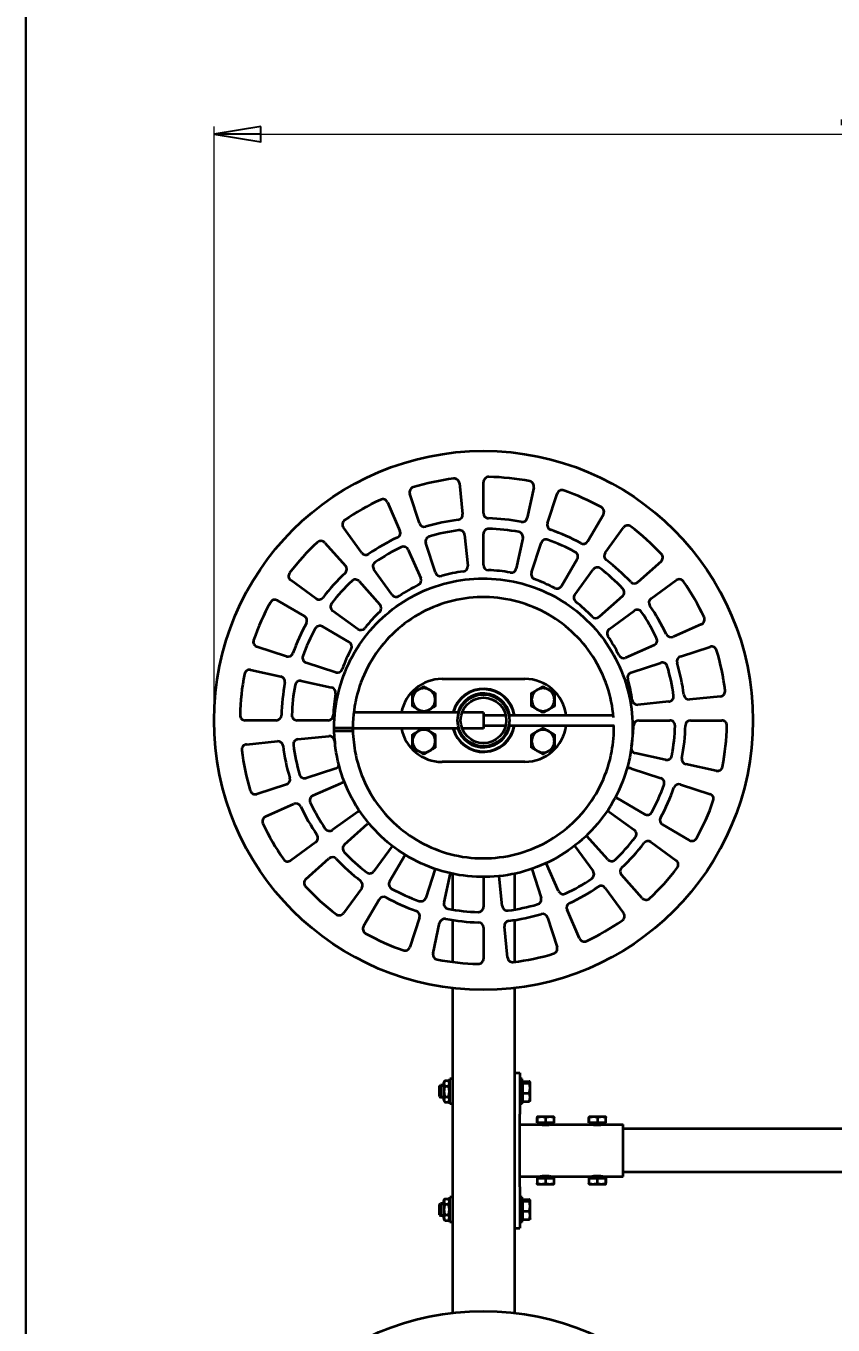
# Model space of a CAD drawing. Header units: millimetres. Extents: x 150 to 6235, y 143 to 4395.
# Drawn here: x 150 to 929, y 1233 to 2487 of the extents above; entities that cross this region are included whole.
import ezdxf

# ---------------------------------------------------------------- set-up
doc = ezdxf.new("R2010")
doc.units = ezdxf.units.MM
doc.header["$LTSCALE"] = 15
doc.layers.add('AM_0', color=7, linetype='Continuous', lineweight=35)
for name, color, linetype, lineweight, true_color in [('AM_4', 3, 'Continuous', 25, 0x00ff00), ('AM_5', 3, 'Continuous', 25, 0x00ff00), ('Skizziergeometrie(Böma)', 179, 'Continuous', 30, 0x262659)]:
    doc.layers.add(name, color=color, linetype=linetype, lineweight=lineweight, true_color=true_color)
doc.styles.add('WEC-3_5', font='arial.ttf')
doc.dimstyles.new('WEC_BEM', dxfattribs={"dimscale": 15, "dimtxt": 3.5, "dimasz": 3, "dimexe": 0.5, "dimexo": 0, "dimgap": 0.5, "dimtad": 1, "dimrnd": 1e-08, "dimtxsty": 'WEC-3_5', "dimblk": 'Filled-1', "dimcen": 0.09, "dimdle": 12, "dimclrd": 256, "dimclre": 256, "dimclrt": 7, "dimadec": 1, "dimazin": 2, "dimtfac": 0.571429, "dimtdec": 3, "dimtmove": 0, "dimatfit": 3, "dimldrblk": 'Filled-1', "dimfxl": 1, "dimtolj": 1, "dimlwd": 15, "dimlwe": 15, "dimarcsym": 0})

# ---------------------------------------------------------------- blocks, each defined once
blk = doc.blocks.new('Ränder A3')
at = {"layer": 'Skizziergeometrie(Böma)'}
blk.add_line((10, 287), (10, 10), dxfattribs=at)
blk = doc.blocks.new('Filled-1')
at = {"color": 0}
for p, q in [((0, 0), (-1, 0.167)), ((-1, 0.167), (-1, -0.167)), ((-1, 0), (0, 0)), ((-1, -0.167), (0, 0))]:
    blk.add_line(p, q, dxfattribs=at)
at = {"color": 0, "flags": 128}
blk.add_lwpolyline([(-1, -0.167), (0, 0), (-1, 0.167), (-1, -0.167)], dxfattribs=at)
at = {"color": 0}
blk.add_solid([(-1, -0.167), (0, 0), (-1, 0.167), (-1, -0.167)], dxfattribs=at)
blk = doc.blocks.new('*D22')
at = {"layer": 'AM_5', "linetype": 'Continuous', "lineweight": 15, "transparency": 16777216}
for p, q in [((331.6, 1816.6), (331.6, 2389.7)), ((376.6, 2382.2), (1636.6, 2382.2)), ((1681.6, 1816.6), (1681.6, 2389.7))]:
    blk.add_line(p, q, dxfattribs=at)
at = {"layer": 'Defpoints', "color": 0, "linetype": 'Continuous', "transparency": 16777216}
for p in [(1681.6, 2382.2), (331.6, 1816.6), (1681.6, 1816.6)]:
    blk.add_point(p, dxfattribs=at)
at = {"layer": 'AM_5', "linetype": 'Continuous', "lineweight": 15, "transparency": 16777216, "xscale": 45, "yscale": 45, "zscale": 45, "rotation": 180}
blk.add_blockref('Filled-1', (331.6, 2382.2), dxfattribs=at)
at = {"layer": 'AM_5', "linetype": 'Continuous', "lineweight": 15, "transparency": 16777216, "xscale": 45, "yscale": 45, "zscale": 45}
blk.add_blockref('Filled-1', (1681.6, 2382.2), dxfattribs=at)
at = {"layer": 'AM_5', "color": 7, "linetype": 'Continuous', "lineweight": 18, "transparency": 16777216, "insert": (930.7, 2443.4), "char_height": 52.5, "attachment_point": 1, "style": 'WEC-3_5'}
blk.add_mtext('\\A1;1350', dxfattribs=at)

msp = doc.modelspace()

# ---------------------------------------------------------------- linework, layer by layer
at = {"layer": 'AM_0'}
for p, q in [((568.383, 2045.396), (571.408, 2015.541)), ((591.565, 2016.559), (591.565, 2046.567)), ((529.781, 2006.774), (520.508, 2035.313)), ((640.212, 2041.363), (633.864, 2012.034)), ((653.35, 2006.774), (662.623, 2035.313)), ((498.822, 2027.035), (510.925, 1999.576)), ((707.28, 2015.33), (692.179, 1989.399)), ((474.045, 1978.375), (456.407, 2002.652)), ((573.425, 1995.636), (576.451, 1965.775)), ((591.565, 1966.538), (591.565, 1996.552)), ((709.086, 1978.375), (726.724, 2002.652)), ((438.34, 1988.077), (458.336, 1965.702)), ((518.995, 1981.268), (531.1, 1953.804)), ((545.239, 1959.201), (535.964, 1987.746)), ((629.631, 1992.48), (623.282, 1963.145)), ((637.892, 1959.201), (647.167, 1987.746)), ((682.111, 1972.11), (667.008, 1946.173)), ((763.021, 1969.847), (740.646, 1949.851)), ((503.447, 1937.907), (485.805, 1962.189)), ((679.684, 1937.907), (697.326, 1962.189)), ((429.813, 1934.142), (405.536, 1951.78)), ((471.668, 1950.784), (491.668, 1928.405)), ((753.318, 1934.142), (777.595, 1951.78)), ((392.857, 1932.337), (418.789, 1917.236)), ((725.728, 1936.519), (703.349, 1916.519)), ((470.28, 1904.741), (445.999, 1922.382)), ((712.851, 1904.741), (737.132, 1922.382)), ((436.078, 1907.168), (462.014, 1892.064)), ((801.979, 1909.365), (774.52, 1897.262)), ((401.414, 1878.406), (372.874, 1887.679)), ((756.212, 1889.192), (728.748, 1877.087)), ((781.717, 1878.406), (810.257, 1887.679)), ((448.986, 1862.949), (420.441, 1872.223)), ((734.145, 1862.949), (762.69, 1872.223)), ((366.825, 1865.269), (396.154, 1858.92)), ((551.565, 1856.622), (631.565, 1856.622)), ((415.708, 1854.688), (445.042, 1848.338)), ((770.579, 1834.762), (740.718, 1831.736)), ((820.34, 1839.804), (790.484, 1836.779)), ((567.789, 1824.346), (466.386, 1824.346)), ((591.565, 1824.346), (570.966, 1824.346)), ((591.565, 1824.346), (591.565, 1821.622)), ((591.565, 1821.622), (591.565, 1811.622)), ((591.565, 1821.622), (612.99, 1821.622)), ((616.06, 1821.622), (716.925, 1821.622)), ((391.628, 1816.622), (361.62, 1816.622)), ((441.649, 1816.622), (411.635, 1816.622)), ((447.509, 1809.507), (465.509, 1809.507)), ((447.509, 1809.507), (465.509, 1809.507)), ((447.509, 1806.507), (447.509, 1809.507)), ((447.509, 1806.507), (465.509, 1806.507)), ((465.509, 1806.507), (465.509, 1809.507)), ((567.789, 1808.897), (465.511, 1808.897)), ((591.565, 1808.897), (570.966, 1808.897)), ((591.565, 1811.622), (591.565, 1808.897)), ((591.565, 1811.622), (612.99, 1811.622)), ((616.06, 1811.622), (717.659, 1811.622)), ((741.482, 1816.622), (771.496, 1816.622)), ((791.503, 1816.622), (821.511, 1816.622)), ((362.791, 1793.439), (392.647, 1796.464)), ((412.552, 1798.481), (442.413, 1801.507)), ((767.423, 1778.556), (738.089, 1784.906)), ((448.986, 1770.295), (420.441, 1761.02)), ((631.565, 1776.622), (551.565, 1776.622)), ((734.145, 1770.295), (762.69, 1761.02)), ((816.306, 1767.975), (786.977, 1774.323)), ((401.414, 1754.838), (372.874, 1745.565)), ((426.919, 1744.051), (454.383, 1756.156)), ((781.717, 1754.838), (810.257, 1745.565)), ((381.152, 1723.879), (408.611, 1735.982)), ((747.053, 1726.076), (721.117, 1741.18)), ((470.28, 1728.503), (445.999, 1710.861)), ((712.851, 1728.503), (737.132, 1710.861)), ((457.403, 1696.724), (479.782, 1716.724)), ((711.463, 1682.459), (691.463, 1704.839)), ((790.274, 1700.907), (764.342, 1716.008)), ((429.813, 1699.101), (405.536, 1681.463)), ((503.447, 1695.337), (485.805, 1671.055)), ((679.684, 1695.337), (697.326, 1671.055)), ((753.318, 1699.101), (777.595, 1681.463)), ((420.11, 1663.397), (442.485, 1683.393)), ((501.02, 1661.134), (516.015, 1686.884)), ((544.976, 1673.233), (535.964, 1645.498)), ((553.5, 1640.764), (559.629, 1669.081)), ((561.565, 1668.655), (561.565, 1634.07)), ((621.565, 1668.679), (621.565, 1634.07)), ((638.144, 1673.268), (647.167, 1645.498)), ((664.136, 1651.975), (652.249, 1678.944)), ((744.791, 1645.166), (724.795, 1667.541)), ((474.045, 1654.869), (456.407, 1630.592)), ((591.565, 1665.507), (591.565, 1636.691)), ((609.706, 1637.608), (606.796, 1666.321)), ((709.086, 1654.869), (726.724, 1630.592)), ((475.851, 1617.913), (490.952, 1643.845)), ((684.309, 1606.209), (672.206, 1633.668)), ((529.781, 1626.47), (520.508, 1597.93)), ((542.919, 1591.881), (549.267, 1621.21)), ((561.565, 1623.943), (561.565, 1583.545)), ((614.748, 1587.848), (611.723, 1617.703)), ((621.565, 1623.943), (621.565, 1583.545)), ((653.35, 1626.47), (662.623, 1597.93)), ((591.565, 1616.684), (591.565, 1586.676)), ((561.565, 1558.358), (561.565, 1244.885)), ((621.565, 1558.358), (621.565, 1244.885)), ((553.065, 1466.922), (554.273, 1469.014)), ((553.065, 1466.922), (553.065, 1450.322)), ((554.273, 1469.014), (557.857, 1469.014)), ((559.065, 1466.922), (557.857, 1469.014)), ((559.065, 1446.622), (559.065, 1470.622)), ((561.565, 1470.622), (559.065, 1470.622)), ((621.565, 1476.622), (626.565, 1476.622)), ((626.565, 1476.622), (626.565, 1436.622)), ((629.065, 1470.622), (626.565, 1470.622)), ((629.065, 1446.622), (629.065, 1470.622)), ((629.666, 1466.937), (629.065, 1466.937)), ((629.666, 1466.701), (629.666, 1468.322)), ((629.666, 1468.322), (635.762, 1468.322)), ((629.666, 1457.001), (629.666, 1466.701)), ((629.666, 1466.701), (635.762, 1466.701)), ((636.566, 1467.622), (636.501, 1467.733)), ((636.566, 1467.512), (636.566, 1467.622)), ((636.566, 1461.851), (636.566, 1467.512)), ((549.065, 1463.548), (550.139, 1464.622)), ((549.065, 1453.695), (549.065, 1463.548)), ((550.139, 1464.622), (550.139, 1452.622)), ((553.065, 1464.622), (550.139, 1464.622)), ((554.273, 1463.818), (557.857, 1463.818)), ((629.666, 1457.001), (635.762, 1457.001)), ((629.666, 1448.921), (629.666, 1457.001)), ((636.566, 1452.961), (636.566, 1461.851)), ((549.065, 1453.695), (550.139, 1452.622)), ((553.065, 1452.622), (550.139, 1452.622)), ((553.065, 1450.322), (554.273, 1448.229)), ((554.273, 1453.426), (557.857, 1453.426)), ((554.273, 1448.229), (557.857, 1448.229)), ((559.065, 1450.322), (557.857, 1448.229)), ((561.565, 1446.622), (559.065, 1446.622)), ((629.065, 1446.622), (626.565, 1446.622)), ((629.666, 1450.307), (629.065, 1450.307)), ((629.666, 1448.921), (635.762, 1448.921)), ((636.566, 1449.622), (636.501, 1449.51)), ((636.566, 1449.622), (636.566, 1452.961)), ((626.565, 1366.622), (626.565, 1436.622)), ((643.411, 1428.222), (643.411, 1433.307)), ((643.565, 1434.022), (643.561, 1434.019)), ((643.57, 1434.022), (643.565, 1434.022)), ((647.807, 1434.022), (643.57, 1434.022)), ((643.73, 1428.222), (643.73, 1433.307)), ((655.802, 1434.022), (647.807, 1434.022)), ((651.884, 1428.222), (651.884, 1433.307)), ((659.565, 1434.022), (655.802, 1434.022)), ((659.565, 1434.022), (659.57, 1434.019)), ((659.72, 1428.222), (659.72, 1433.307)), ((693.411, 1428.222), (693.411, 1433.307)), ((693.565, 1434.022), (693.561, 1434.019)), ((693.57, 1434.022), (693.565, 1434.022)), ((697.807, 1434.022), (693.57, 1434.022)), ((693.73, 1428.222), (693.73, 1433.307)), ((705.802, 1434.022), (697.807, 1434.022)), ((701.884, 1428.222), (701.884, 1433.307)), ((709.565, 1434.022), (705.802, 1434.022)), ((709.565, 1434.022), (709.57, 1434.019)), ((709.72, 1428.222), (709.72, 1433.307)), ((626.565, 1426.622), (646.065, 1426.622)), ((643.73, 1428.222), (643.411, 1428.222)), ((651.884, 1428.222), (643.73, 1428.222)), ((644.25, 1428.222), (644.25, 1427.622)), ((644.25, 1427.622), (658.88, 1427.622)), ((646.565, 1427.622), (646.565, 1426.517)), ((659.72, 1428.222), (651.884, 1428.222)), ((656.565, 1427.622), (656.565, 1426.517)), ((657.065, 1426.622), (696.065, 1426.622)), ((658.88, 1428.222), (658.88, 1427.622)), ((693.73, 1428.222), (693.411, 1428.222)), ((701.884, 1428.222), (693.73, 1428.222)), ((694.25, 1428.222), (694.25, 1427.622)), ((694.25, 1427.622), (708.88, 1427.622)), ((696.565, 1427.622), (696.565, 1426.517)), ((709.72, 1428.222), (701.884, 1428.222)), ((706.565, 1427.622), (706.565, 1426.517)), ((707.065, 1426.622), (726.565, 1426.622)), ((708.88, 1428.222), (708.88, 1427.622)), ((726.565, 1376.622), (726.565, 1426.622)), ((1286.565, 1422.622), (726.565, 1422.622)), ((1286.565, 1380.622), (726.565, 1380.622)), ((626.565, 1376.622), (646.065, 1376.622)), ((626.565, 1366.622), (626.565, 1326.622)), ((643.534, 1375.022), (651.502, 1375.022)), ((643.534, 1375.022), (643.534, 1369.936)), ((643.565, 1369.222), (647.518, 1369.222)), ((643.565, 1369.222), (643.565, 1369.222)), ((658.88, 1375.622), (644.25, 1375.622)), ((644.25, 1375.022), (644.25, 1375.622)), ((646.565, 1375.622), (646.565, 1376.727)), ((647.518, 1369.222), (655.518, 1369.222)), ((651.502, 1375.022), (659.534, 1375.022)), ((651.502, 1375.022), (651.502, 1369.936)), ((655.518, 1369.222), (659.565, 1369.222)), ((656.565, 1375.622), (656.565, 1376.727)), ((657.065, 1376.622), (696.065, 1376.622)), ((658.88, 1375.022), (658.88, 1375.622)), ((659.534, 1375.022), (659.597, 1375.022)), ((659.534, 1375.022), (659.534, 1369.936)), ((659.565, 1369.222), (659.565, 1369.222)), ((659.565, 1369.222), (659.566, 1369.222)), ((659.597, 1375.022), (659.597, 1369.936)), ((693.411, 1375.022), (701.247, 1375.022)), ((693.411, 1375.022), (693.411, 1369.936)), ((693.565, 1369.222), (693.561, 1369.224)), ((693.565, 1369.222), (697.329, 1369.222)), ((708.88, 1375.622), (694.25, 1375.622)), ((694.25, 1375.022), (694.25, 1375.622)), ((696.565, 1375.622), (696.565, 1376.727)), ((697.329, 1369.222), (705.324, 1369.222)), ((701.247, 1375.022), (709.401, 1375.022)), ((701.247, 1375.022), (701.247, 1369.936)), ((705.324, 1369.222), (709.561, 1369.222)), ((706.565, 1375.622), (706.565, 1376.727)), ((707.065, 1376.622), (726.565, 1376.622)), ((708.88, 1375.022), (708.88, 1375.622)), ((709.401, 1375.022), (709.72, 1375.022)), ((709.401, 1375.022), (709.401, 1369.936)), ((709.561, 1369.222), (709.565, 1369.222)), ((709.565, 1369.222), (709.57, 1369.224)), ((709.72, 1375.022), (709.72, 1369.936)), ((553.065, 1352.922), (554.273, 1355.014)), ((554.273, 1355.014), (557.857, 1355.014)), ((559.065, 1352.922), (557.857, 1355.014)), ((559.065, 1332.622), (559.065, 1356.622)), ((561.565, 1356.622), (559.065, 1356.622)), ((629.065, 1356.622), (626.565, 1356.622)), ((629.065, 1332.622), (629.065, 1356.622)), ((629.666, 1352.701), (629.666, 1354.322)), ((629.666, 1354.322), (635.762, 1354.322)), ((636.566, 1353.622), (636.501, 1353.733)), ((549.065, 1349.548), (550.139, 1350.622)), ((549.065, 1339.695), (549.065, 1349.548)), ((550.139, 1350.622), (550.139, 1338.622)), ((553.065, 1350.622), (550.139, 1350.622)), ((553.065, 1352.922), (553.065, 1336.322)), ((554.273, 1349.818), (557.857, 1349.818)), ((629.666, 1352.937), (629.065, 1352.937)), ((629.666, 1343.001), (629.666, 1352.701)), ((629.666, 1352.701), (635.762, 1352.701)), ((629.666, 1343.001), (635.762, 1343.001)), ((629.666, 1334.921), (629.666, 1343.001)), ((636.566, 1353.512), (636.566, 1353.622)), ((636.566, 1347.851), (636.566, 1353.512)), ((636.566, 1338.961), (636.566, 1347.851)), ((549.065, 1339.695), (550.139, 1338.622)), ((553.065, 1338.622), (550.139, 1338.622)), ((553.065, 1336.322), (554.273, 1334.229)), ((554.273, 1339.426), (557.857, 1339.426)), ((554.273, 1334.229), (557.857, 1334.229)), ((559.065, 1336.322), (557.857, 1334.229)), ((561.565, 1332.622), (559.065, 1332.622)), ((629.065, 1332.622), (626.565, 1332.622)), ((629.666, 1336.307), (629.065, 1336.307)), ((629.666, 1334.921), (635.762, 1334.921)), ((636.566, 1335.622), (636.501, 1335.51)), ((636.566, 1335.622), (636.566, 1338.961)), ((621.565, 1326.622), (626.565, 1326.622))]:
    msp.add_line(p, q, dxfattribs=at)
for centre, radius in [((591.565, 1816.622), 260), ((591.565, 1816.622), 25), ((591.565, 1816.622), 22), ((591.565, 986.622), 260)]:
    msp.add_circle(centre, radius, dxfattribs=at)
for centre, radius, start, end in [((591.565, 1816.622), 235, 97.031955, 106.754341), ((563.408, 2044.892), 5, 5.786297, 97.031955), ((596.565, 2046.567), 5, 88.754341, 180), ((591.565, 1816.622), 235, 79.031955, 88.754341), ((635.326, 2042.42), 5, 347.786297, 79.031955), ((525.264, 2036.858), 5, 106.754341, 198), ((667.378, 2033.768), 5, 70.754341, 162), ((591.565, 1816.622), 235, 61.031955, 70.754341), ((591.565, 1816.622), 235, 115.031955, 124.754341), ((494.247, 2025.018), 5, 23.786297, 115.031955), ((702.959, 2017.846), 5, 329.786297, 61.031955), ((460.452, 2005.591), 5, 124.754341, 216), ((534.537, 2008.319), 5, 198, 286.567456), ((591.565, 1816.622), 195, 97.21884, 106.567456), ((566.434, 2015.036), 5, 277.21884, 5.786297), ((596.565, 2016.559), 5, 180, 268.567456), ((591.565, 1816.622), 195, 79.21884, 88.567456), ((628.977, 2013.092), 5, 259.21884, 347.786297), ((658.105, 2005.229), 5, 162, 250.567456), ((591.565, 1816.622), 195, 115.21884, 124.567456), ((506.35, 1997.559), 5, 295.21884, 23.786297), ((540.719, 1989.291), 5, 106.408246, 198), ((591.565, 1816.622), 185, 97.378051, 106.408246), ((568.451, 1995.131), 5, 5.786297, 97.378051), ((596.565, 1996.552), 5, 88.408246, 180), ((591.565, 1816.622), 185, 79.378051, 88.408246), ((624.744, 1993.537), 5, 347.786297, 79.378051), ((591.565, 1816.622), 195, 61.21884, 70.567456), ((730.769, 1999.713), 5, 52.754341, 144), ((591.565, 1816.622), 235, 43.031955, 52.754341), ((591.565, 1816.622), 235, 133.031955, 142.754341), ((434.612, 1984.746), 5, 41.786297, 133.031955), ((591.565, 1816.622), 185, 115.378051, 124.408246), ((514.419, 1979.252), 5, 23.786297, 115.378051), ((651.922, 1986.201), 5, 70.408246, 162), ((591.565, 1816.622), 185, 61.378051, 70.408246), ((687.859, 1991.915), 5, 241.21884, 329.786297), ((478.09, 1981.314), 5, 216, 304.567456), ((489.85, 1965.128), 5, 124.408246, 216), ((677.791, 1974.626), 5, 329.786297, 61.378051), ((713.131, 1975.436), 5, 144, 232.567456), ((591.565, 1816.622), 195, 43.21884, 52.567456), ((759.689, 1973.575), 5, 311.786297, 43.031955), ((408.474, 1955.825), 5, 142.754341, 234), ((591.565, 1816.622), 195, 133.21884, 142.567456), ((454.608, 1962.37), 5, 313.21884, 41.786297), ((549.994, 1960.746), 5, 198, 286.089787), ((591.565, 1816.622), 145, 97.69651, 106.089787), ((571.477, 1965.27), 5, 277.69651, 5.786297), ((596.565, 1966.538), 5, 180, 268.089787), ((591.565, 1816.622), 145, 79.69651, 88.089787), ((618.395, 1964.203), 5, 259.69651, 347.786297), ((642.648, 1957.656), 5, 162, 250.089787), ((701.371, 1959.25), 5, 52.408246, 144), ((591.565, 1816.622), 185, 43.378051, 52.408246), ((591.565, 1816.622), 185, 133.378051, 142.408246), ((467.94, 1947.453), 5, 41.786297, 133.378051), ((591.565, 1816.622), 145, 115.69651, 124.089787), ((526.525, 1951.787), 5, 295.69651, 23.786297), ((591.565, 1816.622), 145, 61.69651, 70.089787), ((662.687, 1948.689), 5, 241.69651, 329.786297), ((722.396, 1940.247), 5, 311.786297, 43.378051), ((737.314, 1953.579), 5, 223.21884, 311.786297), ((780.534, 1947.735), 5, 34.754341, 126), ((591.565, 1816.622), 235, 25.031955, 34.754341), ((591.565, 1816.622), 235, 151.031955, 160.754341), ((390.341, 1928.016), 5, 59.786297, 151.031955), ((432.752, 1938.187), 5, 234, 322.567456), ((507.492, 1940.846), 5, 216, 304.089787), ((683.729, 1934.968), 5, 144, 232.089787), ((591.565, 1816.622), 145, 43.69651, 52.089787), ((756.257, 1930.097), 5, 126, 214.567456), ((448.938, 1926.427), 5, 142.408246, 234), ((591.565, 1816.622), 145, 133.69651, 142.089787), ((487.94, 1925.073), 5, 313.69651, 41.786297), ((740.071, 1918.337), 5, 34.408246, 126), ((591.565, 1816.622), 185, 25.378051, 34.408246), ((591.565, 1816.622), 195, 25.21884, 34.567456), ((591.565, 1816.622), 195, 151.21884, 160.567456), ((591.565, 1816.622), 185, 151.378051, 160.408246), ((416.272, 1912.915), 5, 331.21884, 59.786297), ((433.562, 1902.847), 5, 59.786297, 151.378051), ((473.219, 1908.786), 5, 234, 322.089787), ((700.017, 1920.248), 5, 223.69651, 311.786297), ((799.962, 1913.94), 5, 293.786297, 25.031955), ((374.419, 1892.434), 5, 160.754341, 252), ((715.79, 1900.695), 5, 126, 214.089787), ((591.565, 1816.622), 145, 25.69651, 34.089787), ((754.195, 1893.768), 5, 293.786297, 25.378051), ((772.503, 1901.837), 5, 205.21884, 293.786297), ((402.959, 1883.161), 5, 252, 340.567456), ((591.565, 1816.622), 145, 151.69651, 160.089787), ((459.498, 1887.743), 5, 331.69651, 59.786297), ((811.802, 1882.924), 5, 16.754341, 108), ((591.565, 1816.622), 235, 7.031955, 16.754341), ((421.986, 1876.979), 5, 160.408246, 252), ((726.731, 1881.662), 5, 205.69651, 293.786297), ((764.235, 1867.468), 5, 16.408246, 108), ((591.565, 1816.622), 185, 7.378051, 16.408246), ((783.262, 1873.651), 5, 108, 196.567456), ((591.565, 1816.622), 195, 7.21884, 16.567456), ((591.565, 1816.622), 235, 169.031955, 178.754341), ((365.767, 1860.382), 5, 77.786297, 169.031955), ((395.096, 1854.033), 5, 349.21884, 77.786297), ((450.531, 1867.704), 5, 252, 340.089787), ((551.565, 1816.622), 40, 90, 168.865158), ((631.565, 1816.622), 40, 7.180756, 90), ((735.69, 1858.193), 5, 108, 196.089787), ((591.565, 1816.622), 145, 7.69651, 16.089787), ((591.565, 1816.622), 195, 169.21884, 178.567456), ((591.565, 1816.622), 185, 169.378051, 178.408246), ((414.65, 1849.801), 5, 77.786297, 169.378051), ((443.984, 1843.451), 5, 349.69651, 77.786297), ((591.565, 1816.622), 145, 169.69651, 178.089787), ((534.065, 1836.622), 11, 120, 180), ((534.065, 1836.622), 11, 60, 120), ((534.065, 1836.622), 11, 0, 60), ((591.565, 1816.622), 30.5, 9.435339, 165.32888), ((591.565, 1816.622), 30, 9.594068, 165.078729), ((591.565, 1816.622), 26, 11.087489, 162.716157), ((649.065, 1836.622), 11, 120, 180), ((649.065, 1836.622), 11, 60, 120), ((649.065, 1836.622), 11, 0, 60), ((819.835, 1844.779), 5, 275.786297, 7.031955), ((534.065, 1836.622), 11, 180, 240), ((534.065, 1836.622), 11, 300, 0), ((649.065, 1836.622), 11, 180, 240), ((649.065, 1836.622), 11, 300, 0), ((740.214, 1836.711), 5, 187.69651, 275.786297), ((770.075, 1839.737), 5, 275.786297, 7.378051), ((789.98, 1841.754), 5, 187.21884, 275.786297), ((361.62, 1821.622), 5, 178.754341, 270), ((391.628, 1821.622), 5, 270, 358.567456), ((411.635, 1821.622), 5, 178.408246, 270), ((441.649, 1821.622), 5, 270, 358.089787), ((534.065, 1836.622), 11, 240, 300), ((649.065, 1836.622), 11, 240, 300), ((551.565, 1816.622), 40, 191.134842, 270), ((534.065, 1796.622), 11, 120, 180), ((534.065, 1796.622), 11, 60, 120), ((534.065, 1796.622), 11, 0, 60), ((591.565, 1816.622), 30.5, 194.67112, 350.564661), ((591.565, 1816.622), 30, 194.921271, 350.405932), ((591.565, 1816.622), 26, 197.283843, 348.912511), ((631.565, 1816.622), 40, 270, 352.819244), ((649.065, 1796.622), 11, 120, 180), ((649.065, 1796.622), 11, 60, 120), ((649.065, 1796.622), 11, 0, 60), ((591.565, 1816.622), 145, 350.072398, 358.089787), ((741.482, 1811.622), 5, 90, 178.089787), ((771.496, 1811.622), 5, 358.408246, 90), ((591.565, 1816.622), 185, 349.378051, 358.408246), ((591.565, 1816.622), 195, 349.21884, 358.567456), ((791.503, 1811.622), 5, 90, 178.567456), ((821.511, 1811.622), 5, 358.754341, 90), ((591.565, 1816.622), 235, 349.031955, 358.754341), ((363.296, 1788.464), 5, 95.786297, 187.031955), ((393.151, 1791.49), 5, 7.21884, 95.786297), ((413.056, 1793.507), 5, 95.786297, 187.378051), ((591.565, 1816.622), 185, 187.378051, 196.408246), ((442.917, 1796.533), 5, 7.69651, 95.786297), ((591.565, 1816.622), 145, 187.69651, 189.02087), ((534.065, 1796.622), 11, 180, 240), ((534.065, 1796.622), 11, 300, 0), ((649.065, 1796.622), 11, 180, 240), ((649.065, 1796.622), 11, 300, 0), ((591.565, 1816.622), 235, 187.031955, 196.754341), ((591.565, 1816.622), 195, 187.21884, 196.567456), ((534.065, 1796.622), 11, 240, 300), ((649.065, 1796.622), 11, 240, 300), ((739.147, 1789.792), 5, 180.530616, 257.786297), ((768.481, 1783.443), 5, 257.786297, 349.378051), ((788.035, 1779.21), 5, 169.21884, 257.786297), ((447.441, 1775.05), 5, 288, 339.715621), ((732.6, 1765.54), 5, 72, 122.485739), ((817.364, 1772.862), 5, 257.786297, 349.031955), ((399.869, 1759.593), 5, 288, 16.567456), ((418.896, 1765.775), 5, 196.408246, 288), ((456.4, 1751.581), 5, 75.507319, 113.786297), ((761.145, 1756.265), 5, 340.408246, 72), ((780.172, 1750.082), 5, 72, 160.567456), ((371.329, 1750.32), 5, 196.754341, 288), ((428.936, 1739.476), 5, 113.786297, 205.378051), ((723.633, 1745.5), 5, 209.131169, 239.786297), ((591.565, 1816.622), 185, 331.378051, 340.408246), ((591.565, 1816.622), 195, 331.21884, 340.567456), ((808.712, 1740.809), 5, 340.754341, 72), ((410.628, 1731.406), 5, 25.21884, 113.786297), ((591.565, 1816.622), 195, 205.21884, 214.567456), ((591.565, 1816.622), 185, 205.378051, 214.408246), ((467.341, 1732.548), 5, 306, 327.310588), ((591.565, 1816.622), 235, 331.031955, 340.754341), ((383.169, 1719.303), 5, 113.786297, 205.031955), ((591.565, 1816.622), 235, 205.031955, 214.754341), ((483.114, 1712.996), 5, 117.606508, 131.786297), ((709.912, 1724.458), 5, 54, 76.117264), ((749.569, 1730.397), 5, 239.786297, 331.378051), ((766.858, 1720.329), 5, 151.21884, 239.786297), ((426.874, 1703.147), 5, 306, 34.567456), ((443.06, 1714.906), 5, 214.408246, 306), ((695.191, 1708.17), 5, 213.383609, 221.786297), ((734.193, 1706.816), 5, 322.408246, 54), ((460.735, 1692.996), 5, 131.786297, 223.378051), ((499.402, 1698.276), 5, 324, 326.147945), ((675.639, 1692.398), 5, 36, 38.934046), ((591.565, 1816.622), 185, 313.378051, 322.408246), ((591.565, 1816.622), 195, 313.21884, 322.567456), ((750.379, 1695.056), 5, 54, 142.567456), ((792.79, 1705.228), 5, 239.786297, 331.031955), ((402.597, 1685.508), 5, 214.754341, 306), ((445.817, 1679.664), 5, 43.21884, 131.786297), ((591.565, 1816.622), 195, 223.21884, 232.567456), ((591.565, 1816.622), 185, 223.378051, 232.408246), ((715.191, 1685.791), 5, 221.786297, 313.378051), ((774.656, 1677.418), 5, 322.754341, 54), ((481.76, 1673.994), 5, 232.408246, 324), ((693.281, 1668.116), 5, 304.408246, 36), ((728.523, 1670.873), 5, 133.21884, 221.786297), ((591.565, 1816.622), 235, 313.031955, 322.754341), ((423.442, 1659.668), 5, 131.786297, 223.031955), ((591.565, 1816.622), 235, 223.031955, 232.754341), ((470, 1657.808), 5, 324, 52.567456), ((505.34, 1658.618), 5, 149.786297, 241.378051), ((591.565, 1816.622), 185, 295.378051, 304.408246), ((591.565, 1816.622), 195, 295.21884, 304.567456), ((705.041, 1651.93), 5, 36, 124.567456), ((495.272, 1641.329), 5, 61.21884, 149.786297), ((591.565, 1816.622), 195, 241.21884, 250.567456), ((591.565, 1816.622), 185, 241.378051, 250.408246), ((531.209, 1647.043), 5, 250.408246, 342), ((642.412, 1643.953), 5, 286.408246, 18), ((668.712, 1653.992), 5, 203.786297, 295.378051), ((748.519, 1648.498), 5, 221.786297, 313.031955), ((452.362, 1633.531), 5, 232.754341, 324), ((525.026, 1628.015), 5, 342, 70.567456), ((558.386, 1639.706), 5, 167.786297, 259.378051), ((591.565, 1816.622), 185, 259.378051, 268.408246), ((586.565, 1636.691), 5, 268.408246, 0), ((614.68, 1638.112), 5, 185.786297, 277.378051), ((591.565, 1816.622), 185, 277.378051, 286.408246), ((591.565, 1816.622), 195, 277.21884, 286.567456), ((648.594, 1624.925), 5, 18, 106.567456), ((676.781, 1635.684), 5, 115.21884, 203.786297), ((722.679, 1627.653), 5, 304.754341, 36), ((480.171, 1615.397), 5, 149.786297, 241.031955), ((554.154, 1620.152), 5, 79.21884, 167.786297), ((591.565, 1816.622), 195, 259.21884, 268.567456), ((586.565, 1616.684), 5, 0, 88.567456), ((616.697, 1618.207), 5, 97.21884, 185.786297), ((591.565, 1816.622), 235, 295.031955, 304.754341), ((591.565, 1816.622), 235, 241.031955, 250.754341), ((688.884, 1608.225), 5, 203.786297, 295.031955), ((515.753, 1599.476), 5, 250.754341, 342), ((547.805, 1590.823), 5, 167.786297, 259.031955), ((657.867, 1596.385), 5, 286.754341, 18), ((591.565, 1816.622), 235, 259.031955, 268.754341), ((586.565, 1586.676), 5, 268.754341, 0), ((619.723, 1588.352), 5, 185.786297, 277.031955), ((591.565, 1816.622), 235, 277.031955, 286.754341)]:
    msp.add_arc(centre, radius, start, end, dxfattribs=at)
for points, knots in [([(447.509, 1809.507), (447.509, 1820.879), (448.875, 1832.327), (454.212, 1854.381), (458.207, 1865.137), (468.536, 1885.281), (474.938, 1894.803), (489.697, 1911.969), (498.151, 1919.727), (516.519, 1932.96), (526.554, 1938.523), (547.51, 1947.087), (558.569, 1950.146), (580.948, 1953.565), (592.416, 1953.949), (614.973, 1952.033), (626.212, 1949.721), (647.693, 1942.577), (658.078, 1937.697), (677.29, 1925.722), (686.243, 1918.547), (702.117, 1902.406), (709.141, 1893.333), (720.794, 1873.924), (725.499, 1863.459), (732.283, 1841.861), (734.407, 1830.585), (735.945, 1807.999), (735.37, 1796.54), (731.577, 1774.221), (728.334, 1763.215), (719.421, 1742.405), (713.691, 1732.464), (700.153, 1714.32), (692.255, 1705.997), (674.845, 1691.527), (665.217, 1685.285), (644.903, 1675.294), (634.081, 1671.479), (611.992, 1666.523), (600.578, 1665.348), (577.943, 1665.702), (566.571, 1667.232), (544.648, 1672.876), (533.95, 1677.027), (513.958, 1687.647), (504.53, 1694.187), (487.58, 1709.194), (479.946, 1717.759), (466.981, 1736.317), (461.564, 1746.433), (453.305, 1767.511), (450.408, 1778.613), (448.099, 1795.342), (447.66, 1800.921), (447.544, 1806.507)], [0, 0, 0, 0, 3.47353563, 3.47353563, 6.93078056, 6.93078056, 10.38817843, 10.38817843, 13.84557487, 13.84557487, 17.30297133, 17.30297133, 20.76036779, 20.76036779, 24.21776424, 24.21776424, 27.6751607, 27.6751607, 31.13255716, 31.13255716, 34.58995361, 34.58995361, 38.04735007, 38.04735007, 41.50474653, 41.50474653, 44.96214298, 44.96214298, 48.41953944, 48.41953944, 51.8769359, 51.8769359, 55.33433235, 55.33433235, 58.79172881, 58.79172881, 62.24912527, 62.24912527, 65.70652172, 65.70652172, 69.16391818, 69.16391818, 72.62131463, 72.62131463, 76.07871109, 76.07871109, 79.53610755, 79.53610755, 82.993504, 82.993504, 86.45090046, 86.45090046, 89.90829692, 89.90829692, 91.60921926, 91.60921926, 91.60921926, 91.60921926]), ([(717.112, 1819.505), (716.302, 1829.679), (714.233, 1839.821), (707.635, 1859.536), (702.965, 1869.222), (691.436, 1886.985), (684.491, 1895.196), (668.886, 1909.512), (660.109, 1915.725), (641.42, 1925.684), (631.369, 1929.505), (610.783, 1934.474), (600.095, 1935.66), (578.921, 1935.323), (568.276, 1933.799), (547.859, 1928.178), (537.933, 1924.04), (519.57, 1913.492), (510.995, 1907.004), (495.853, 1892.199), (489.172, 1883.772), (478.213, 1865.652), (473.853, 1855.822), (467.773, 1835.537), (466.009, 1824.929), (465.54, 1812.735), (465.509, 1811.121), (465.509, 1809.507)], [445.61402408, 445.61402408, 445.61402408, 445.61402408, 448.74664576, 448.74664576, 451.99830893, 451.99830893, 455.2499721, 455.2499721, 458.50163527, 458.50163527, 461.75329844, 461.75329844, 465.00496161, 465.00496161, 468.25662478, 468.25662478, 471.50828795, 471.50828795, 474.75995112, 474.75995112, 478.01161429, 478.01161429, 481.26327746, 481.26327746, 484.51494063, 484.51494063, 485.01056943, 485.01056943, 485.01056943, 485.01056943]), ([(465.512, 1809.507), (465.512, 1801.995), (466.186, 1794.465), (469.402, 1776.676), (472.633, 1766.42), (481.491, 1747.184), (487.184, 1738.062), (500.571, 1721.653), (508.365, 1714.244), (525.43, 1701.704), (534.829, 1696.479), (554.487, 1688.605), (564.894, 1685.896), (585.897, 1683.188), (596.65, 1683.168), (617.663, 1685.798), (628.08, 1688.467), (647.768, 1696.268), (657.186, 1701.458), (674.298, 1713.934), (682.119, 1721.314), (695.567, 1737.673), (701.294, 1746.775), (710.224, 1765.977), (713.493, 1776.221), (716.931, 1794.843), (717.63, 1803.254), (717.49, 1811.622)], [404.17515223, 404.17515223, 404.17515223, 404.17515223, 406.47502455, 406.47502455, 409.72668772, 409.72668772, 412.97835089, 412.97835089, 416.23001406, 416.23001406, 419.48167723, 419.48167723, 422.7333404, 422.7333404, 425.98500357, 425.98500357, 429.23666674, 429.23666674, 432.48832991, 432.48832991, 435.73999308, 435.73999308, 438.99165625, 438.99165625, 442.24331942, 442.24331942, 444.80698844, 444.80698844, 444.80698844, 444.80698844]), ([(657.065, 1426.622), (657.065, 1426.622), (656.927, 1426.59), (656.365, 1426.475), (655.942, 1426.394), (654.968, 1426.241), (654.351, 1426.158), (652.996, 1426.042), (652.259, 1426.009), (650.872, 1426.009), (650.135, 1426.042), (648.78, 1426.158), (648.163, 1426.241), (647.189, 1426.394), (646.766, 1426.475), (646.204, 1426.59), (646.065, 1426.622), (646.065, 1426.622)], [0.83164582, 0.83164582, 0.83164582, 0.83164582, 1.03954867, 1.03954867, 1.24745153, 1.24745153, 1.45537158, 1.45537158, 1.66329163, 1.66329163, 1.87121169, 1.87121169, 2.07913174, 2.07913174, 2.28703459, 2.28703459, 2.49493745, 2.49493745, 2.49493745, 2.49493745]), ([(707.065, 1426.622), (707.065, 1426.622), (706.927, 1426.59), (706.365, 1426.475), (705.942, 1426.394), (704.968, 1426.241), (704.351, 1426.158), (702.996, 1426.042), (702.259, 1426.009), (700.872, 1426.009), (700.135, 1426.042), (698.78, 1426.158), (698.163, 1426.241), (697.189, 1426.394), (696.766, 1426.475), (696.204, 1426.59), (696.065, 1426.622), (696.065, 1426.622)], [0.83164582, 0.83164582, 0.83164582, 0.83164582, 1.03954867, 1.03954867, 1.24745153, 1.24745153, 1.45537158, 1.45537158, 1.66329163, 1.66329163, 1.87121169, 1.87121169, 2.07913174, 2.07913174, 2.28703459, 2.28703459, 2.49493745, 2.49493745, 2.49493745, 2.49493745]), ([(646.065, 1376.622), (646.065, 1376.622), (646.204, 1376.653), (646.766, 1376.768), (647.189, 1376.849), (648.163, 1377.003), (648.78, 1377.085), (650.135, 1377.202), (650.872, 1377.234), (652.259, 1377.234), (652.996, 1377.202), (654.351, 1377.085), (654.968, 1377.003), (655.942, 1376.849), (656.365, 1376.768), (656.927, 1376.653), (657.065, 1376.622), (657.065, 1376.622)], [0.83164582, 0.83164582, 0.83164582, 0.83164582, 1.03954867, 1.03954867, 1.24745153, 1.24745153, 1.45537158, 1.45537158, 1.66329163, 1.66329163, 1.87121169, 1.87121169, 2.07913174, 2.07913174, 2.28703459, 2.28703459, 2.49493745, 2.49493745, 2.49493745, 2.49493745]), ([(696.065, 1376.622), (696.065, 1376.622), (696.204, 1376.653), (696.766, 1376.768), (697.189, 1376.849), (698.163, 1377.003), (698.78, 1377.085), (700.135, 1377.202), (700.872, 1377.234), (702.259, 1377.234), (702.996, 1377.202), (704.351, 1377.085), (704.968, 1377.003), (705.942, 1376.849), (706.365, 1376.768), (706.927, 1376.653), (707.065, 1376.622), (707.065, 1376.622)], [0.83164582, 0.83164582, 0.83164582, 0.83164582, 1.03954867, 1.03954867, 1.24745153, 1.24745153, 1.45537158, 1.45537158, 1.66329163, 1.66329163, 1.87121169, 1.87121169, 2.07913174, 2.07913174, 2.28703459, 2.28703459, 2.49493745, 2.49493745, 2.49493745, 2.49493745])]:
    msp.add_open_spline(points, degree=3, knots=knots, dxfattribs=at)
for points, weights in [([(523.065, 1842.973), (526.013, 1844.674), (528.565, 1846.148)], [1, 1.0379548493, 1]), ([(523.065, 1836.622), (523.065, 1839.569), (523.065, 1842.973)], [1, 1.0379548493, 1]), ([(528.565, 1846.148), (531.118, 1847.622), (534.065, 1849.323)], [1, 1.0379548493, 1]), ([(534.065, 1849.323), (537.013, 1847.622), (539.565, 1846.148)], [1, 1.0379548493, 1]), ([(539.565, 1846.148), (542.118, 1844.674), (545.065, 1842.973)], [1, 1.0379548493, 1]), ([(545.065, 1842.973), (545.065, 1839.569), (545.065, 1836.622)], [1, 1.0379548493, 1]), ([(638.065, 1842.973), (641.013, 1844.674), (643.565, 1846.148)], [1, 1.0379548493, 1]), ([(638.065, 1836.622), (638.065, 1839.569), (638.065, 1842.973)], [1, 1.0379548493, 1]), ([(643.565, 1846.148), (646.118, 1847.622), (649.065, 1849.323)], [1, 1.0379548493, 1]), ([(649.065, 1849.323), (652.013, 1847.622), (654.565, 1846.148)], [1, 1.0379548493, 1]), ([(654.565, 1846.148), (657.118, 1844.674), (660.065, 1842.973)], [1, 1.0379548493, 1]), ([(660.065, 1842.973), (660.065, 1839.569), (660.065, 1836.622)], [1, 1.0379548493, 1]), ([(523.065, 1830.271), (523.065, 1833.674), (523.065, 1836.622)], [1, 1.0379548493, 1]), ([(528.565, 1827.095), (526.013, 1828.569), (523.065, 1830.271)], [1, 1.0379548493, 1]), ([(545.065, 1830.271), (542.118, 1828.569), (539.565, 1827.095)], [1, 1.0379548493, 1]), ([(545.065, 1836.622), (545.065, 1833.674), (545.065, 1830.271)], [1, 1.0379548493, 1]), ([(638.065, 1830.271), (638.065, 1833.674), (638.065, 1836.622)], [1, 1.0379548493, 1]), ([(643.565, 1827.095), (641.013, 1828.569), (638.065, 1830.271)], [1, 1.0379548493, 1]), ([(660.065, 1830.271), (657.118, 1828.569), (654.565, 1827.095)], [1, 1.0379548493, 1]), ([(660.065, 1836.622), (660.065, 1833.674), (660.065, 1830.271)], [1, 1.0379548493, 1]), ([(533.327, 1824.346), (530.814, 1825.798), (528.565, 1827.095)], [1.00820249576, 1.03327708902, 1]), ([(539.565, 1827.095), (537.317, 1825.798), (534.804, 1824.346)], [1, 1.03327708902, 1.00820249576]), ([(649.065, 1823.92), (646.118, 1825.622), (643.565, 1827.095)], [1, 1.0379548493, 1]), ([(654.565, 1827.095), (652.013, 1825.622), (649.065, 1823.92)], [1, 1.0379548493, 1]), ([(523.065, 1802.973), (526.013, 1804.674), (528.565, 1806.148)], [1, 1.0379548493, 1]), ([(528.565, 1806.148), (530.814, 1807.446), (533.327, 1808.897)], [1, 1.03327708902, 1.00820249576]), ([(534.804, 1808.897), (537.317, 1807.446), (539.565, 1806.148)], [1.00820249576, 1.03327708902, 1]), ([(539.565, 1806.148), (542.118, 1804.674), (545.065, 1802.973)], [1, 1.0379548493, 1]), ([(638.065, 1802.973), (641.013, 1804.674), (643.565, 1806.148)], [1, 1.0379548493, 1]), ([(643.565, 1806.148), (646.118, 1807.622), (649.065, 1809.323)], [1, 1.0379548493, 1]), ([(649.065, 1809.323), (652.013, 1807.622), (654.565, 1806.148)], [1, 1.0379548493, 1]), ([(654.565, 1806.148), (657.118, 1804.674), (660.065, 1802.973)], [1, 1.0379548493, 1]), ([(523.065, 1796.622), (523.065, 1799.569), (523.065, 1802.973)], [1, 1.0379548493, 1]), ([(523.065, 1790.271), (523.065, 1793.674), (523.065, 1796.622)], [1, 1.0379548493, 1]), ([(545.065, 1802.973), (545.065, 1799.569), (545.065, 1796.622)], [1, 1.0379548493, 1]), ([(545.065, 1796.622), (545.065, 1793.674), (545.065, 1790.271)], [1, 1.0379548493, 1]), ([(638.065, 1796.622), (638.065, 1799.569), (638.065, 1802.973)], [1, 1.0379548493, 1]), ([(638.065, 1790.271), (638.065, 1793.674), (638.065, 1796.622)], [1, 1.0379548493, 1]), ([(660.065, 1802.973), (660.065, 1799.569), (660.065, 1796.622)], [1, 1.0379548493, 1]), ([(660.065, 1796.622), (660.065, 1793.674), (660.065, 1790.271)], [1, 1.0379548493, 1]), ([(528.565, 1787.095), (526.013, 1788.569), (523.065, 1790.271)], [1, 1.0379548493, 1]), ([(534.065, 1783.92), (531.118, 1785.622), (528.565, 1787.095)], [1, 1.0379548493, 1]), ([(539.565, 1787.095), (537.013, 1785.622), (534.065, 1783.92)], [1, 1.0379548493, 1]), ([(545.065, 1790.271), (542.118, 1788.569), (539.565, 1787.095)], [1, 1.0379548493, 1]), ([(643.565, 1787.095), (641.013, 1788.569), (638.065, 1790.271)], [1, 1.0379548493, 1]), ([(649.065, 1783.92), (646.118, 1785.622), (643.565, 1787.095)], [1, 1.0379548493, 1]), ([(654.565, 1787.095), (652.013, 1785.622), (649.065, 1783.92)], [1, 1.0379548493, 1]), ([(660.065, 1790.271), (657.118, 1788.569), (654.565, 1787.095)], [1, 1.0379548493, 1]), ([(554.273, 1469.014), (552.773, 1466.416), (554.273, 1463.818)], [1, 1.15470053838, 1]), ([(557.857, 1463.818), (559.357, 1466.416), (557.857, 1469.014)], [1, 1.15470053838, 1]), ([(636.566, 1467.512), (636.566, 1467.888), (635.762, 1468.322)], [1, 1.0379548493, 1]), ([(635.762, 1466.701), (636.566, 1467.135), (636.566, 1467.512)], [1, 1.0379548493, 1]), ([(636.566, 1461.851), (636.566, 1464.102), (635.762, 1466.701)], [1, 1.0379548493, 1]), ([(554.273, 1463.818), (552.773, 1458.622), (554.273, 1453.426)], [1, 1.15470053838, 1]), ([(557.857, 1453.426), (559.357, 1458.622), (557.857, 1463.818)], [1, 1.15470053838, 1]), ([(635.762, 1457.001), (636.566, 1459.6), (636.566, 1461.851)], [1, 1.0379548493, 1]), ([(636.566, 1452.961), (636.566, 1454.836), (635.762, 1457.001)], [1, 1.0379548493, 1]), ([(554.273, 1453.426), (552.773, 1450.828), (554.273, 1448.229)], [1, 1.15470053838, 1]), ([(557.857, 1448.229), (559.357, 1450.828), (557.857, 1453.426)], [1, 1.15470053838, 1]), ([(635.762, 1448.921), (636.566, 1451.086), (636.566, 1452.961)], [1, 1.0379548493, 1]), ([(636.501, 1449.51), (636.342, 1449.235), (635.762, 1448.921)], [1.01547639211, 1.02712853386, 1]), ([(643.57, 1434.022), (643.496, 1434.022), (643.411, 1433.307)], [1, 1.0379548493, 1]), ([(643.73, 1433.307), (643.644, 1434.022), (643.57, 1434.022)], [1, 1.0379548493, 1]), ([(647.807, 1434.022), (645.915, 1434.022), (643.73, 1433.307)], [1, 1.0379548493, 1]), ([(651.884, 1433.307), (649.699, 1434.022), (647.807, 1434.022)], [1, 1.0379548493, 1]), ([(655.802, 1434.022), (653.984, 1434.022), (651.884, 1433.307)], [1, 1.0379548493, 1]), ([(659.72, 1433.307), (657.62, 1434.022), (655.802, 1434.022)], [1, 1.0379548493, 1]), ([(659.57, 1434.019), (659.64, 1433.979), (659.72, 1433.307)], [1.00442808621, 1.03559395178, 1]), ([(693.57, 1434.022), (693.496, 1434.022), (693.411, 1433.307)], [1, 1.0379548493, 1]), ([(693.73, 1433.307), (693.644, 1434.022), (693.57, 1434.022)], [1, 1.0379548493, 1]), ([(697.807, 1434.022), (695.915, 1434.022), (693.73, 1433.307)], [1, 1.0379548493, 1]), ([(701.884, 1433.307), (699.699, 1434.022), (697.807, 1434.022)], [1, 1.0379548493, 1]), ([(705.802, 1434.022), (703.984, 1434.022), (701.884, 1433.307)], [1, 1.0379548493, 1]), ([(709.72, 1433.307), (707.62, 1434.022), (705.802, 1434.022)], [1, 1.0379548493, 1]), ([(709.57, 1434.019), (709.64, 1433.979), (709.72, 1433.307)], [1.00442808621, 1.03559395178, 1]), ([(643.534, 1369.936), (645.669, 1369.222), (647.518, 1369.222)], [1, 1.0379548493, 1]), ([(643.565, 1369.222), (643.551, 1369.23), (643.534, 1369.936)], [1.00092008158, 1.03748909307, 1]), ([(647.518, 1369.222), (649.367, 1369.222), (651.502, 1369.936)], [1, 1.0379548493, 1]), ([(651.502, 1369.936), (653.654, 1369.222), (655.518, 1369.222)], [1, 1.0379548493, 1]), ([(655.518, 1369.222), (657.382, 1369.222), (659.534, 1369.936)], [1, 1.0379548493, 1]), ([(659.534, 1369.936), (659.551, 1369.222), (659.565, 1369.222)], [1, 1.0379548493, 1]), ([(659.565, 1369.222), (659.58, 1369.222), (659.597, 1369.936)], [1, 1.0379548493, 1]), ([(693.411, 1369.936), (695.51, 1369.222), (697.329, 1369.222)], [1, 1.0379548493, 1]), ([(693.561, 1369.224), (693.491, 1369.265), (693.411, 1369.936)], [1.00442808621, 1.03559395178, 1]), ([(697.329, 1369.222), (699.147, 1369.222), (701.247, 1369.936)], [1, 1.0379548493, 1]), ([(701.247, 1369.936), (703.432, 1369.222), (705.324, 1369.222)], [1, 1.0379548493, 1]), ([(705.324, 1369.222), (707.216, 1369.222), (709.401, 1369.936)], [1, 1.0379548493, 1]), ([(709.401, 1369.936), (709.487, 1369.222), (709.561, 1369.222)], [1, 1.0379548493, 1]), ([(709.561, 1369.222), (709.635, 1369.222), (709.72, 1369.936)], [1, 1.0379548493, 1]), ([(554.273, 1355.014), (552.773, 1352.416), (554.273, 1349.818)], [1, 1.15470053838, 1]), ([(557.857, 1349.818), (559.357, 1352.416), (557.857, 1355.014)], [1, 1.15470053838, 1]), ([(636.566, 1353.512), (636.566, 1353.888), (635.762, 1354.322)], [1, 1.0379548493, 1]), ([(554.273, 1349.818), (552.773, 1344.622), (554.273, 1339.426)], [1, 1.15470053838, 1]), ([(557.857, 1339.426), (559.357, 1344.622), (557.857, 1349.818)], [1, 1.15470053838, 1]), ([(635.762, 1352.701), (636.566, 1353.135), (636.566, 1353.512)], [1, 1.0379548493, 1]), ([(636.566, 1347.851), (636.566, 1350.102), (635.762, 1352.701)], [1, 1.0379548493, 1]), ([(635.762, 1343.001), (636.566, 1345.6), (636.566, 1347.851)], [1, 1.0379548493, 1]), ([(636.566, 1338.961), (636.566, 1340.836), (635.762, 1343.001)], [1, 1.0379548493, 1]), ([(554.273, 1339.426), (552.773, 1336.828), (554.273, 1334.229)], [1, 1.15470053838, 1]), ([(557.857, 1334.229), (559.357, 1336.828), (557.857, 1339.426)], [1, 1.15470053838, 1]), ([(635.762, 1334.921), (636.566, 1337.086), (636.566, 1338.961)], [1, 1.0379548493, 1]), ([(636.501, 1335.51), (636.342, 1335.235), (635.762, 1334.921)], [1.01547639211, 1.02712853386, 1])]:
    msp.add_rational_spline(points, weights, degree=2, dxfattribs=at)
at = {"layer": 'AM_4'}
for p, q in [((553.065, 1463.572), (549.089, 1463.572)), ((549.089, 1453.672), (553.065, 1453.672)), ((553.065, 1349.572), (549.089, 1349.572)), ((549.089, 1339.672), (553.065, 1339.672))]:
    msp.add_line(p, q, dxfattribs=at)

# ---------------------------------------------------------------- block references
at = {"xscale": 15, "yscale": 15, "zscale": 15}
msp.add_blockref('Ränder A3', (0, 0), dxfattribs=at)

# ---------------------------------------------------------------- dimensions: what is measured, and where the dimension line sits
at = {"layer": 'AM_5', "linetype": 'Continuous', "lineweight": 18}
dim = msp.add_linear_dim(base=(1681.565, 2382.231), p1=(331.565, 1816.622), p2=(1681.565, 1816.622), angle=180, dimstyle='WEC_BEM', override={"dimgap": 0.5, "dimdec": 2, "dimtol": 0, "dimlim": 0, "dimtp": 0, "dimtm": 0, "dimtdec": 3, "dimtofl": 0, "dimatfit": 1}, dxfattribs=at)
dim.commit()
dim.dimension.update_dxf_attribs({"geometry": '*D22', "text_midpoint": (1006.565, 2382.231), "dimtype": 160})

doc.saveas('drawing.dxf')
